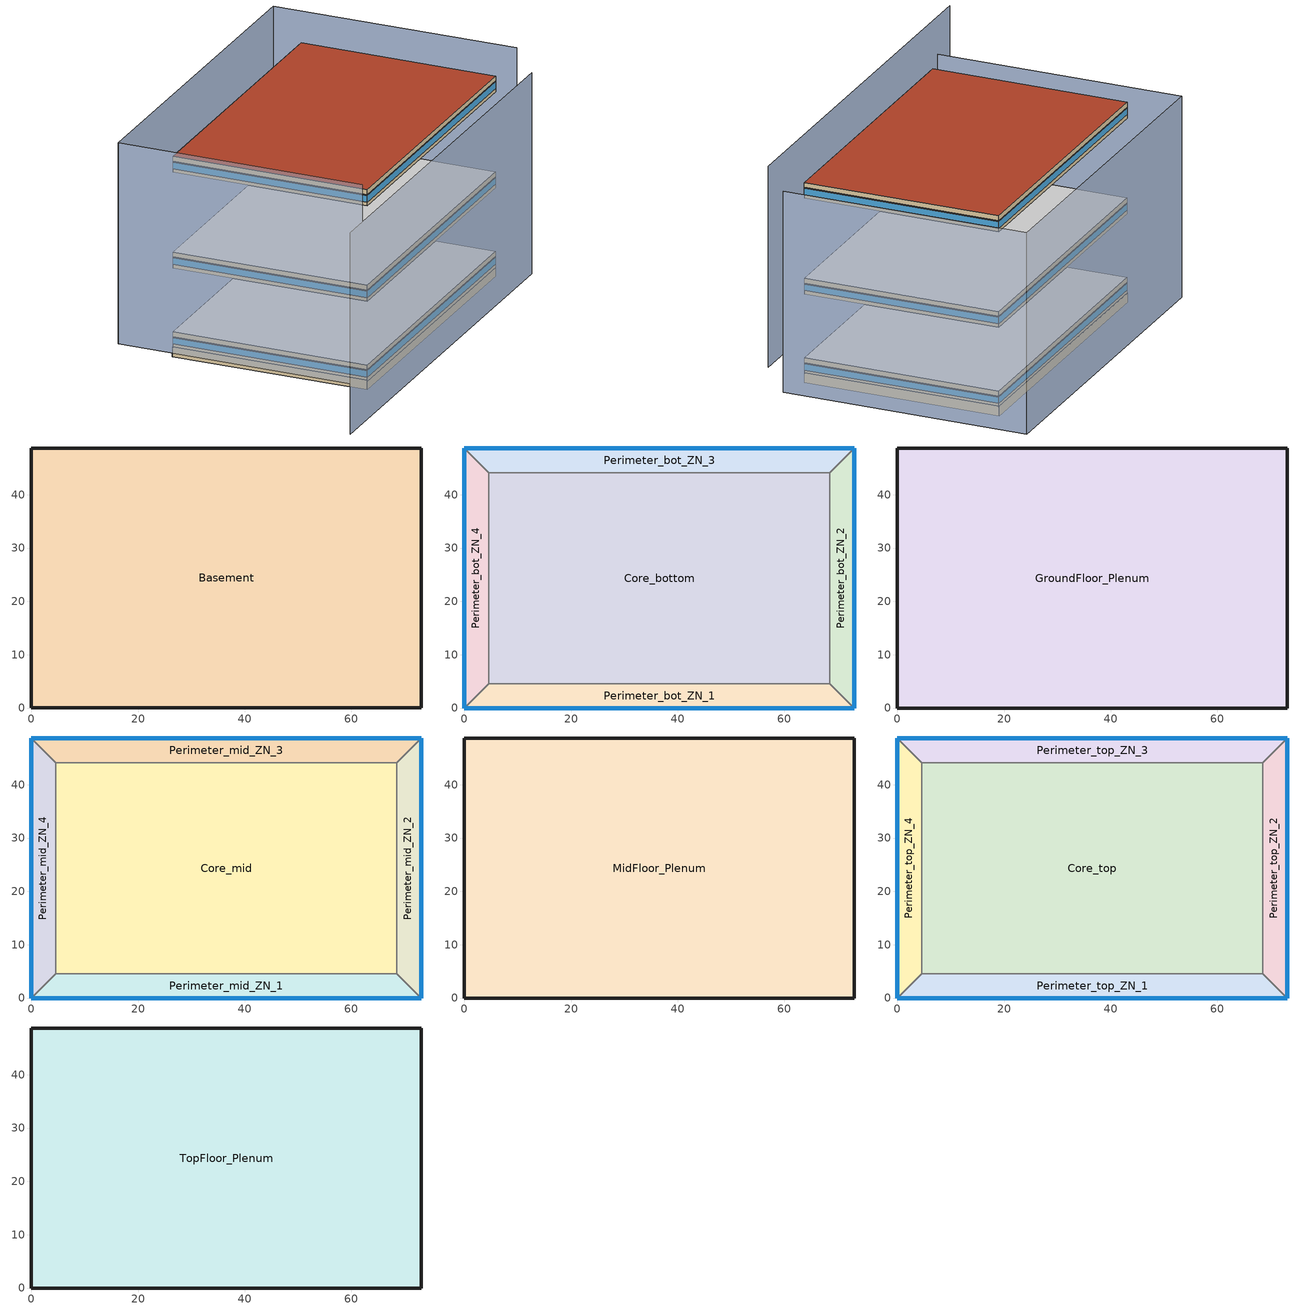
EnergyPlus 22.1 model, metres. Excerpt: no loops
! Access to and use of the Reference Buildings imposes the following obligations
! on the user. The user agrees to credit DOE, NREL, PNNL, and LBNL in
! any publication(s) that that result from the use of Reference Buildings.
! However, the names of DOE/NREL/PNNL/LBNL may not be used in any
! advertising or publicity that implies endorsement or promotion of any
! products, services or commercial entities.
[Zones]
Basement
 floor ground (ext-slab): 73.11,48.78 73.11,0.04 0,0.04 0,48.78 z-2.24
 wall ground (Underground Wall Non-res): 73.11,0.04 73.11,48.78 0,48.78 0,0.04 73.11,0.04 z-2.24:0.2
Core_bottom
 floor to Basement (INT-FLOOR-TOPSIDE): 68.53,44.16 68.53,4.57 4.57,4.57 4.57,44.16 z0
 wall to Perimeter_bot_ZN_2 (int-walls): 68.53,4.57 68.53,44.16 z0:2.74
 wall to Perimeter_bot_ZN_3 (int-walls): 68.53,44.16 4.57,44.16 z0:2.74
 wall to Perimeter_bot_ZN_1 (int-walls): 4.57,4.57 68.53,4.57 z0:2.74
 wall to Perimeter_bot_ZN_4 (int-walls): 4.57,44.16 4.57,4.57 z0:2.74
Perimeter_bot_ZN_1
 floor to Basement (INT-FLOOR-TOPSIDE): 68.53,4.57 73.11,0 0,0 4.57,4.57 z0
 wall outside (Mass Non-res Ext Wall): 0,0 73.11,0 z0:2.74
 wall to Perimeter_bot_ZN_2 (int-walls): 73.11,0 68.53,4.57 z0:2.74
 wall to Perimeter_bot_ZN_4 (int-walls): 4.57,4.57 0,0 z0:2.74
 window (Window Non-res Fixed): 0,0 73.11,0 z0.91:2.5
Perimeter_bot_ZN_2
 floor to Basement (INT-FLOOR-TOPSIDE): 68.53,44.16 73.11,48.74 73.11,0 68.53,4.57 z0
 wall outside (Mass Non-res Ext Wall): 73.11,0 73.11,48.74 z0:2.74
 wall to Perimeter_bot_ZN_3 (int-walls): 73.11,48.74 68.53,44.16 z0:2.74
 window (Window Non-res Fixed): 73.11,0 73.11,48.74 z0.91:2.5
Perimeter_bot_ZN_3
 floor to Basement (INT-FLOOR-TOPSIDE): 4.57,44.16 0,48.74 73.11,48.74 68.53,44.16 z0
 wall outside (Mass Non-res Ext Wall): 73.11,48.74 0,48.74 z0:2.74
 wall to Perimeter_bot_ZN_4 (int-walls): 0,48.74 4.57,44.16 z0:2.74
 window (Window Non-res Fixed): 73.11,48.74 0,48.74 z0.91:2.5
Perimeter_bot_ZN_4
 floor to Basement (INT-FLOOR-TOPSIDE): 4.57,4.57 0,0 0,48.74 4.57,44.16 z0
 wall outside (Mass Non-res Ext Wall): 0,48.74 0,0 z0:2.74
 window (Window Non-res Fixed): 0,48.74 0,0 z0.91:2.5
GroundFloor_Plenum
 floor to Perimeter_bot_ZN_1 (DropCeiling): 4.57,4.57 68.53,4.57 73.11,0 0,0 z2.74
 floor to Perimeter_bot_ZN_2 (DropCeiling): 73.11,48.74 73.11,0 68.53,4.57 68.53,44.16 z2.74
 floor to Perimeter_bot_ZN_3 (DropCeiling): 68.53,44.16 4.57,44.16 0,48.74 73.11,48.74 z2.74
 floor to Perimeter_bot_ZN_4 (DropCeiling): 4.57,44.16 4.57,4.57 0,0 0,48.74 z2.74
 floor to Core_bottom (DropCeiling): 68.53,4.57 4.57,4.57 4.57,44.16 68.53,44.16 z2.74
 wall outside (Mass Non-res Ext Wall): 73.11,0 73.11,48.74 0,48.74 0,0 73.11,0 z2.74:3.96
 ceiling adiabatic (INT-FLOOR-UNDERSIDE): 73.11,0 73.11,48.74 0,48.74 0,0 z3.96
Core_mid
 floor adiabatic (INT-FLOOR-TOPSIDE): 68.53,44.16 68.53,4.57 4.57,4.57 4.57,44.16 z19.82
 wall to Perimeter_mid_ZN_2 (int-walls): 68.53,4.57 68.53,44.16 z19.82:22.56
 wall to Perimeter_mid_ZN_3 (int-walls): 68.53,44.16 4.57,44.16 z19.82:22.56
 wall to Perimeter_mid_ZN_1 (int-walls): 4.57,4.57 68.53,4.57 z19.82:22.56
 wall to Perimeter_mid_ZN_4 (int-walls): 4.57,44.16 4.57,4.57 z19.82:22.56
Perimeter_mid_ZN_1
 floor adiabatic (INT-FLOOR-TOPSIDE): 68.53,4.57 73.11,0 0,0 4.57,4.57 z19.82
 wall outside (Mass Non-res Ext Wall): 0,0 73.11,0 z19.82:22.56
 wall to Perimeter_mid_ZN_2 (int-walls): 73.11,0 68.53,4.57 z19.82:22.56
 wall to Perimeter_mid_ZN_4 (int-walls): 4.57,4.57 0,0 z19.82:22.56
 window (Window Non-res Fixed): 0,0 73.11,0 z20.73:22.32
Perimeter_mid_ZN_2
 floor adiabatic (INT-FLOOR-TOPSIDE): 68.53,44.16 73.11,48.74 73.11,0 68.53,4.57 z19.82
 wall outside (Mass Non-res Ext Wall): 73.11,0 73.11,48.74 z19.82:22.56
 wall to Perimeter_mid_ZN_3 (int-walls): 73.11,48.74 68.53,44.16 z19.82:22.56
 window (Window Non-res Fixed): 73.11,0 73.11,48.74 z20.73:22.32
Perimeter_mid_ZN_3
 floor adiabatic (INT-FLOOR-TOPSIDE): 4.57,44.16 0,48.74 73.11,48.74 68.53,44.16 z19.82
 wall outside (Mass Non-res Ext Wall): 73.11,48.74 0,48.74 z19.82:22.56
 wall to Perimeter_mid_ZN_4 (int-walls): 0,48.74 4.57,44.16 z19.82:22.56
 window (Window Non-res Fixed): 73.11,48.74 0,48.74 z20.73:22.32
Perimeter_mid_ZN_4
 floor adiabatic (INT-FLOOR-TOPSIDE): 4.57,4.57 0,0 0,48.74 4.57,44.16 z19.82
 wall outside (Mass Non-res Ext Wall): 0,48.74 0,0 z19.82:22.56
 window (Window Non-res Fixed): 0,48.74 0,0 z20.73:22.32
MidFloor_Plenum
 floor to Perimeter_mid_ZN_1 (DropCeiling): 73.11,0 0,0 4.57,4.57 68.53,4.57 z22.56
 floor to Perimeter_mid_ZN_2 (DropCeiling): 73.11,0 68.53,4.57 68.53,44.16 73.11,48.74 z22.56
 floor to Perimeter_mid_ZN_3 (DropCeiling): 0,48.74 73.11,48.74 68.53,44.16 4.57,44.16 z22.56
 floor to Perimeter_mid_ZN_4 (DropCeiling): 0,0 0,48.74 4.57,44.16 4.57,4.57 z22.56
 floor to Core_mid (DropCeiling): 68.53,4.57 4.57,4.57 4.57,44.16 68.53,44.16 z22.56
 wall outside (Mass Non-res Ext Wall): 73.11,0 73.11,48.74 0,48.74 0,0 73.11,0 z22.56:23.78
 ceiling adiabatic (INT-FLOOR-UNDERSIDE): 73.11,48.74 0,48.74 0,0 73.11,0 z23.78
Core_top
 floor adiabatic (INT-FLOOR-TOPSIDE): 68.53,44.16 68.53,4.57 4.57,4.57 4.57,44.16 z43.6
 wall to Perimeter_top_ZN_2 (int-walls): 68.53,4.57 68.53,44.16 z43.6:46.34
 wall to Perimeter_top_ZN_3 (int-walls): 68.53,44.16 4.57,44.16 z43.6:46.34
 wall to Perimeter_top_ZN_1 (int-walls): 4.57,4.57 68.53,4.57 z43.6:46.34
 wall to Perimeter_top_ZN_4 (int-walls): 4.57,44.16 4.57,4.57 z43.6:46.34
Perimeter_top_ZN_1
 floor adiabatic (INT-FLOOR-TOPSIDE): 68.53,4.57 73.11,0 0,0 4.57,4.57 z43.6
 wall outside (Mass Non-res Ext Wall): 0,0 73.11,0 z43.6:46.34
 wall to Perimeter_top_ZN_2 (int-walls): 73.11,0 68.53,4.57 z43.6:46.34
 wall to Perimeter_top_ZN_4 (int-walls): 4.57,4.57 0,0 z43.6:46.34
 window (Window Non-res Fixed): 0,0 73.11,0 z44.51:46.1
Perimeter_top_ZN_2
 floor adiabatic (INT-FLOOR-TOPSIDE): 68.53,44.16 73.11,48.74 73.11,0 68.53,4.57 z43.6
 wall outside (Mass Non-res Ext Wall): 73.11,0 73.11,48.74 z43.6:46.34
 wall to Perimeter_top_ZN_3 (int-walls): 73.11,48.74 68.53,44.16 z43.6:46.34
 window (Window Non-res Fixed): 73.11,0 73.11,48.74 z44.51:46.1
Perimeter_top_ZN_3
 floor adiabatic (INT-FLOOR-TOPSIDE): 4.57,44.16 0,48.74 73.11,48.74 68.53,44.16 z43.6
 wall outside (Mass Non-res Ext Wall): 73.11,48.74 0,48.74 z43.6:46.34
 wall to Perimeter_top_ZN_4 (int-walls): 0,48.74 4.57,44.16 z43.6:46.34
 window (Window Non-res Fixed): 73.11,48.74 0,48.74 z44.51:46.1
Perimeter_top_ZN_4
 floor adiabatic (INT-FLOOR-TOPSIDE): 4.57,4.57 0,0 0,48.74 4.57,44.16 z43.6
 wall outside (Mass Non-res Ext Wall): 0,48.74 0,0 z43.6:46.34
 window (Window Non-res Fixed): 0,48.74 0,0 z44.51:46.1
TopFloor_Plenum
 floor to Perimeter_top_ZN_1 (DropCeiling): 73.11,0 0,0 4.57,4.57 68.53,4.57 z46.34
 floor to Perimeter_top_ZN_2 (DropCeiling): 73.11,0 68.53,4.57 68.53,44.16 73.11,48.74 z46.34
 floor to Perimeter_top_ZN_3 (DropCeiling): 0,48.74 73.11,48.74 68.53,44.16 4.57,44.16 z46.34
 floor to Perimeter_top_ZN_4 (DropCeiling): 0,0 0,48.74 4.57,44.16 4.57,4.57 z46.34
 floor to Core_top (DropCeiling): 4.57,44.16 68.53,44.16 68.53,4.57 4.57,4.57 z46.34
 wall outside (Mass Non-res Ext Wall): 73.11,0 73.11,48.74 0,48.74 0,0 73.11,0 z46.34:47.56
 roof outside (IEAD Non-res Roof): 73.11,0 73.11,48.74 0,48.74 0,0 z47.56
shading: -30.09,-9 73,-9 / 85,0 85,61 / 85,61 -3,61 / -3,61 -3,0 z0:50
[Building]
Ref Bldg Large Office Post1980_v1.3_5.0: North Axis {deg}=0; Terrain=City; Loads Convergence Tolerance Value {W}=0.04; Temperature Convergence Tolerance Value {deltaC}=0.2; Solar Distribution=FullInteriorAndExterior; Maximum Number of Warmup Days=25; Minimum Number of Warmup Days=6
[Site:Location]
Toulouse: Latitude {deg}=43.63; Longitude {deg}=1.37; Time Zone {hr}=1; Elevation {m}=153
[SizingPeriod:DesignDay] Day of Month=21; Humidity Condition Type=Wetbulb; Barometric Pressure {Pa}=83328; Rain Indicator=No; Snow Indicator=No; Daylight Saving Time Indicator=No; Solar Model Indicator=ASHRAEClearSky
Name | Month | Day Type | Maximum Dry-Bulb Temperature {C} | Daily Dry-Bulb Temperature Range {deltaC} | Wetbulb or DewPoint at Maximum Dry-Bulb {C} | Wind Speed {m/s} | Wind Direction {deg} | Sky Clearness
ALBUQUERQUE Ann Htg 99.6% Condns DB | 1 | WinterDesignDay | -9 | 0 | -9 | 3.3 | 0 | 0
ALBUQUERQUE Ann Clg .4% Condns WB=>MDB | 7 | SummerDesignDay | 28.3 | 14.1 | 18.5 | 4.4 | 260 | 1
[Site:WaterMainsTemperature]
Calculation Method=CORRELATION; Annual Average Outdoor Air Temperature {C}=13.18; Maximum Difference In Monthly Average Outdoor Air Temperatures {deltaC}=24
[Site:GroundTemperature:BuildingSurface]
19.213, 19.212, 19.191, 19.196, 20.446, 21.39, 21.565, 21.74, 21.83, 19.836, 19.374, 19.272
[Construction]
Mass Non-res Ext Wall: 1IN Stucco, 8IN Concrete HW, Mass NonRes Wall Insulation, 1/2IN Gypsum
IEAD Non-res Roof: Roof Membrane, IEAD NonRes Roof Insulation, Metal Decking
ext-slab: HW CONCRETE, CP02 CARPET PAD
int-walls: 1/2IN Gypsum, 1/2IN Gypsum
INT-FLOOR-TOPSIDE: MAT-CC05 4 HW CONCRETE, CP02 CARPET PAD
INT-FLOOR-UNDERSIDE: CP02 CARPET PAD, MAT-CC05 4 HW CONCRETE
Underground Wall Non-res: 8IN Concrete HW, UGWall NonRes Insulation
Window Non-res Fixed: NonRes Fixed Assembly Window
DropCeiling: Std AC02
InteriorFurnishings: Std Wood 6inch
[Material] Thermal Absorptance=0.9
Name | Roughness | Thickness {m} | Conductivity {W/m-K} | Density {kg/m3} | Specific Heat {J/kg-K} | Solar Absorptance | Visible Absorptance
Mass NonRes Wall Insulation | MediumRough | 0.0248085 | 0.049 | 265 | 836.8 | 0.7 | 0.7
IEAD NonRes Roof Insulation | MediumRough | 0.13395 | 0.049 | 265 | 836.8 | 0.7 | 0.7
UGWall NonRes Insulation | MediumRough | 0.0690384 | 0.049 | 265 | 836.8 | 0.7 | 0.7
Std Wood 6inch | MediumSmooth | 0.15 | 0.12 | 540 | 1210 | 0.7 | 0.7
1/2IN Gypsum | Smooth | 0.0127 | 0.16 | 784.9 | 830 | 0.92 | 0.92
1IN Stucco | Smooth | 0.0253 | 0.6918 | 1858 | 837 | 0.92 | 0.92
8IN CONCRETE HW | Rough | 0.2032 | 1.311 | 2240 | 836.8 | 0.7 | 0.7
HW CONCRETE; MAT-CC05 4 HW CONCRETE | Rough | 0.1016 | 1.311 | 2240 | 836.8 | 0.7 | 0.7
Roof Membrane | VeryRough | 0.0095 | 0.16 | 1121.29 | 1460 | 0.7 | 0.7
Metal Decking | MediumSmooth | 0.0015 | 45.006 | 7680 | 418.4 | 0.7 | 0.3
Std AC02 | MediumSmooth | 0.0127 | 0.057 | 288 | 1339 | 0.7 | 0.2
[WindowMaterial:SimpleGlazingSystem]
NonRes Fixed Assembly Window: U-Factor {W/m2-K}=4.08816; Solar Heat Gain Coefficient=0.36
[Material:NoMass]
CP02 CARPET PAD: Roughness=VeryRough; Thermal Resistance {m2-K/W}=0.2165; Thermal Absorptance=0.9; Solar Absorptance=0.7; Visible Absorptance=0.8
[ShadingProperty:Reflectance] Diffuse Solar Reflectance of Unglazed Part of Shading Surface=0.3; Diffuse Visible Reflectance of Unglazed Part of Shading Surface=0.3; Fraction of Shading Surface That Is Glazed=1; Glazing Construction=Mass Non-res Ext Wall
Name | Shading Surface
 | Shading Surface 1 South
 | Shading Surface 2 East
 | Shading Surface 3 North
 | Shading Surface 4 West
[Zone] Type=1; Floor Area {m2}=autocalculate
Name | Multiplier | Part of Total Floor Area
Basement; Core_bottom; Core_top; Perimeter_bot_ZN_1; Perimeter_bot_ZN_2; Perimeter_bot_ZN_3; Perimeter_bot_ZN_4; Perimeter_top_ZN_1; Perimeter_top_ZN_2; Perimeter_top_ZN_3; Perimeter_top_ZN_4 | 1 | Yes
Core_mid; Perimeter_mid_ZN_1; Perimeter_mid_ZN_2; Perimeter_mid_ZN_3; Perimeter_mid_ZN_4 | 10 | Yes
GroundFloor_Plenum; TopFloor_Plenum | 1 | No
MidFloor_Plenum | 10 | No
[People] Number of People Schedule=BLDG_OCC_SCH; Number of People Calculation Method=Area/Person; Fraction Radiant=0.3; Sensible Heat Fraction=AUTOCALCULATE; Activity Level Schedule=ACTIVITY_SCH; Enable ASHRAE 55 Comfort Warnings=No; Mean Radiant Temperature Calculation Type=ZoneAveraged; Work Efficiency Schedule=WORK_EFF_SCH; Clothing Insulation Calculation Method=ClothingInsulationSchedule; Clothing Insulation Schedule=CLOTHING_SCH; Air Velocity Schedule=AIR_VELO_SCH; Thermal Comfort Model 1 Type=FANGER
Name | Zone or ZoneList or Space or SpaceList | Floor Area per Person {m2/person}
Basement People | Basement | 37.16
Core_bottom People | Core_bottom | 18.58
Core_mid People | Core_mid | 18.58
Core_top People | Core_top | 18.58
Perimeter_bot_ZN_1 People | Perimeter_bot_ZN_1 | 18.58
Perimeter_bot_ZN_2 People | Perimeter_bot_ZN_2 | 18.58
Perimeter_bot_ZN_3 People | Perimeter_bot_ZN_3 | 18.58
Perimeter_bot_ZN_4 People | Perimeter_bot_ZN_4 | 18.58
Perimeter_mid_ZN_1 People | Perimeter_mid_ZN_1 | 18.58
Perimeter_mid_ZN_2 People | Perimeter_mid_ZN_2 | 18.58
Perimeter_mid_ZN_3 People | Perimeter_mid_ZN_3 | 18.58
Perimeter_mid_ZN_4 People | Perimeter_mid_ZN_4 | 18.58
Perimeter_top_ZN_1 People | Perimeter_top_ZN_1 | 18.58
Perimeter_top_ZN_2 People | Perimeter_top_ZN_2 | 18.58
Perimeter_top_ZN_3 People | Perimeter_top_ZN_3 | 18.58
Perimeter_top_ZN_4 People | Perimeter_top_ZN_4 | 18.58
[Lights] Schedule=BLDG_LIGHT_SCH; Design Level Calculation Method=Watts/Area; Watts per Zone Floor Area {W/m2}=16.14; Return Air Fraction=0; Fraction Radiant=0.7; Fraction Visible=0.2; Fraction Replaceable=1; Return Air Fraction Calculated from Plenum Temperature=No
Name | Zone or ZoneList or Space or SpaceList
Basement_Lights | Basement
Core_bottom_Lights | Core_bottom
Core_mid_Lights | Core_mid
Core_top_Lights | Core_top
Perimeter_bot_ZN_1_Lights | Perimeter_bot_ZN_1
Perimeter_bot_ZN_2_Lights | Perimeter_bot_ZN_2
Perimeter_bot_ZN_3_Lights | Perimeter_bot_ZN_3
Perimeter_bot_ZN_4_Lights | Perimeter_bot_ZN_4
Perimeter_mid_ZN_1_Lights | Perimeter_mid_ZN_1
Perimeter_mid_ZN_2_Lights | Perimeter_mid_ZN_2
Perimeter_mid_ZN_3_Lights | Perimeter_mid_ZN_3
Perimeter_mid_ZN_4_Lights | Perimeter_mid_ZN_4
Perimeter_top_ZN_1_Lights | Perimeter_top_ZN_1
Perimeter_top_ZN_2_Lights | Perimeter_top_ZN_2
Perimeter_top_ZN_3_Lights | Perimeter_top_ZN_3
Perimeter_top_ZN_4_Lights | Perimeter_top_ZN_4
[ElectricEquipment] Schedule=BLDG_EQUIP_SCH; Design Level Calculation Method=Watts/Area; Watts per Zone Floor Area {W/m2}=10.76; Fraction Latent=0; Fraction Radiant=0.5; Fraction Lost=0
Name | Zone or ZoneList or Space or SpaceList
Basement_PlugMisc_Equip | Basement
Core_bottom_PlugMisc_Equip | Core_bottom
Core_mid_PlugMisc_Equip | Core_mid
Core_top_PlugMisc_Equip | Core_top
Perimeter_bot_ZN_1_PlugMisc_Equip | Perimeter_bot_ZN_1
Perimeter_bot_ZN_2_PlugMisc_Equip | Perimeter_bot_ZN_2
Perimeter_bot_ZN_3_PlugMisc_Equip | Perimeter_bot_ZN_3
Perimeter_bot_ZN_4_PlugMisc_Equip | Perimeter_bot_ZN_4
Perimeter_mid_ZN_1_PlugMisc_Equip | Perimeter_mid_ZN_1
Perimeter_mid_ZN_2_PlugMisc_Equip | Perimeter_mid_ZN_2
Perimeter_mid_ZN_3_PlugMisc_Equip | Perimeter_mid_ZN_3
Perimeter_mid_ZN_4_PlugMisc_Equip | Perimeter_mid_ZN_4
Perimeter_top_ZN_1_PlugMisc_Equip | Perimeter_top_ZN_1
Perimeter_top_ZN_2_PlugMisc_Equip | Perimeter_top_ZN_2
Perimeter_top_ZN_3_PlugMisc_Equip | Perimeter_top_ZN_3
Perimeter_top_ZN_4_PlugMisc_Equip | Perimeter_top_ZN_4
[Exterior:Lights]
Exterior Facade Lighting: Schedule=ALWAYS_ON; Design Level {W}=61595; Control Option=AstronomicalClock
[Exterior:FuelEquipment]
Elevators: Fuel Use Type=Electricity; Schedule=BLDG_ELEVATORS; Design Level {W}=244444
[ZoneInfiltration:DesignFlowRate] Schedule=INFIL_QUARTER_ON_SCH; Design Flow Rate Calculation Method=Flow/ExteriorArea; Flow per Exterior Surface Area {m3/s-m2}=0.001133; Constant Term Coefficient=1; Temperature Term Coefficient=0; Velocity Term Coefficient=0; Velocity Squared Term Coefficient=0
Name | Zone or ZoneList
GroundFloor_Plenum_Infiltration | GroundFloor_Plenum
MidFloor_Plenum_Infiltration | MidFloor_Plenum
Perimeter_bot_ZN_1_Infiltration | Perimeter_bot_ZN_1
Perimeter_bot_ZN_2_Infiltration | Perimeter_bot_ZN_2
Perimeter_bot_ZN_3_Infiltration | Perimeter_bot_ZN_3
Perimeter_bot_ZN_4_Infiltration | Perimeter_bot_ZN_4
Perimeter_mid_ZN_1_Infiltration | Perimeter_mid_ZN_1
Perimeter_mid_ZN_2_Infiltration | Perimeter_mid_ZN_2
Perimeter_mid_ZN_3_Infiltration | Perimeter_mid_ZN_3
Perimeter_mid_ZN_4_Infiltration | Perimeter_mid_ZN_4
Perimeter_top_ZN_1_Infiltration | Perimeter_top_ZN_1
Perimeter_top_ZN_2_Infiltration | Perimeter_top_ZN_2
Perimeter_top_ZN_3_Infiltration | Perimeter_top_ZN_3
Perimeter_top_ZN_4_Infiltration | Perimeter_top_ZN_4
TopFloor_Plenum_Infiltration | TopFloor_Plenum
[InternalMass] Construction=InteriorFurnishings
Name | Zone or ZoneList | Surface Area {m2}
Basement Internal Mass | Basement | 7126.21
Core_bottom Internal Mass | Core_bottom | 5064.65
Core_mid Internal Mass | Core_mid | 5064.65
Core_top Internal Mass | Core_top | 5064.65
Perimeter_bot_ZN_1 Internal Mass | Perimeter_bot_ZN_1 | 626.8394
Perimeter_bot_ZN_2 Internal Mass | Perimeter_bot_ZN_2 | 403.9503
Perimeter_bot_ZN_3 Internal Mass | Perimeter_bot_ZN_3 | 626.8257
Perimeter_bot_ZN_4 Internal Mass | Perimeter_bot_ZN_4 | 403.9503
Perimeter_mid_ZN_1 Internal Mass | Perimeter_mid_ZN_1 | 626.8394
Perimeter_mid_ZN_2 Internal Mass | Perimeter_mid_ZN_2 | 403.9503
Perimeter_mid_ZN_3 Internal Mass | Perimeter_mid_ZN_3 | 626.8257
Perimeter_mid_ZN_4 Internal Mass | Perimeter_mid_ZN_4 | 403.9503
Perimeter_top_ZN_1 Internal Mass | Perimeter_top_ZN_1 | 626.8394
Perimeter_top_ZN_2 Internal Mass | Perimeter_top_ZN_2 | 403.9503
Perimeter_top_ZN_3 Internal Mass | Perimeter_top_ZN_3 | 626.8257
Perimeter_top_ZN_4 Internal Mass | Perimeter_top_ZN_4 | 403.9503
[AvailabilityManager:NightCycle] Applicability Schedule=ALWAYS_ON; Fan Schedule=HVACOperationSchd; Control Type=CycleOnAny; Thermostat Tolerance {deltaC}=1; Cycling Run Time Control Type=FixedRunTime; Cycling Run Time {s}=1800
VAV_1 Availability Manager; VAV_2 Availability Manager; VAV_3 Availability Manager; VAV_5 Availability Manager
[AirLoopHVAC:ReturnPlenum]
Name | Zone
VAV_2 Return Plenum | MidFloor_Plenum
VAV_1 Return Plenum | GroundFloor_Plenum
VAV_3 Return Plenum | TopFloor_Plenum
[UtilityCost:Tariff]
Name | Output Meter | Conversion Factor Choice | Demand Window Length | Monthly Charge or Variable | Group
PubServColorado_SG_SecondaryGeneral | Electricity:Facility | kWh | HalfHour | 15.3 | Comm Elect
PubServColorado_C_CommercialService | Electricity:Facility | kWh | HalfHour | 6.6 | Comm Elect
CO_EIAMonthlyRateGas | NaturalGas:Facility | MCF |  | 0 | Comm Gas
[UtilityCost:Charge:Simple] Season=Annual
Name | Utility Cost Charge Simple | Tariff | Source Variable | Category Variable | Cost per Unit Value or Variable
 | AnnualEnergyCharge | PubServColorado_SG_SecondaryGeneral | totalEnergy | EnergyCharges | 0.0165
 | AnnualIncentiveCostCharge | PubServColorado_SG_SecondaryGeneral | totalEnergy | EnergyCharges | 0.0021
 | AnnualEnergyCostCharge | PubServColorado_SG_SecondaryGeneral | totalEnergy | EnergyCharges | 0.0083
 | AnnualEnergyCostCharge | PubServColorado_SG_SecondaryGeneral | totalDemand | EnergyCharges | 12.55
 | taxoffourPtNinePercent | PubServColorado_SG_SecondaryGeneral | SubTotal | Taxes | 0.049
 | AnnualEnergyCharge | PubServColorado_C_CommercialService | totalEnergy | EnergyCharges | 0.0602
 | AnnualIncentiveCharge | PubServColorado_C_CommercialService | totalEnergy | EnergyCharges | 0.0021
 | AnnualEnergyCostCharge | PubServColorado_C_CommercialService | totalEnergy | EnergyCharges | 0.0082
 | taxoffourPtNinePercent | PubServColorado_C_CommercialService | SubTotal | Taxes | 0.049
 | MonthlyRateGasCharge | CO_EIAMonthlyRateGas | totalEnergy | EnergyCharges | CO_MonthlyGasRates
 | TaxoffourPtNinePercent | CO_EIAMonthlyRateGas | SubTotal | Taxes | 0.049
[UtilityCost:Qualify] Variable=TotalDemand; Threshold Value or Variable=25; Season=Annual; Threshold Test=Count
Name | Utility Cost Qualify | Tariff | Qualify Type | Number of Months
 | MinDemand25kw | PubServColorado_SG_SecondaryGeneral | Minimum | 12
 | MaxDemand25kw | PubServColorado_C_CommercialService | Maximum | 1
[UtilityCost:Variable]
CO_MonthlyGasRates: Tariff=CO_EIAMonthlyRateGas; Variable Type=Currency; January Value=6.88; February Value=6.66; March Value=7.3; April Value=7.15; May Value=7.42; June Value=7.85; July Value=8.05; August Value=7.99; September Value=7.58; October Value=7.28; November Value=6.92; December Value=6.68
[Schedule:Compact]
ALWAYS_ON: Through: 12/31, For: AllDays, Until: 24:00, 1
BLDG_ELEVATORS: Through: 12/31, For: AllDays, Until: 04:00, 0.05, Until: 05:00, 0.1, Until: 06:00, 0.2, Until: 07:00, 0.4, Until: 09:00, 0.5, Until: 10:00, 0.35, Until: 16:00, 0.15, Until: 17:00, 0.35, Until: 19:00, 0.5, Until: 21:00, 0.4, Until: 22:00, 0.3, Until: 23:00, 0.2, Until: 24:00, 0.1
INFIL_QUARTER_ON_SCH: Through: 12/31, For: Weekdays SummerDesignDay, Until: 06:00, 1, Until: 22:00, 0.25, Until: 24:00, 1, For: Saturday WinterDesignDay, Until: 06:00, 1, Until: 18:00, 0.25, Until: 24:00, 1, For: Sunday Holidays AllOtherDays, Until: 24:00, 1
BLDG_OCC_SCH: Through: 12/31, For: SummerDesignDay, Until: 06:00, 0, Until: 22:00, 1, Until: 24:00, 0.05, For: Weekdays, Until: 06:00, 0, Until: 07:00, 0.1, Until: 08:00, 0.2, Until: 12:00, 0.95, Until: 13:00, 0.5, Until: 17:00, 0.95, Until: 18:00, 0.7, Until: 20:00, 0.4, Until: 22:00, 0.1, Until: 24:00, 0.05, For: Saturday, Until: 06:00, 0, Until: 08:00, 0.1, Until: 14:00, 0.5, Until: 17:00, 0.1, Until: 24:00, 0, For: AllOtherDays, Until: 24:00, 0
BLDG_LIGHT_SCH: Through: 12/31, For: Weekdays, Until: 05:00, 0.05, Until: 07:00, 0.1, Until: 08:00, 0.3, Until: 17:00, 0.9, Until: 18:00, 0.7, Until: 20:00, 0.5, Until: 22:00, 0.3, Until: 23:00, 0.1, Until: 24:00, 0.05, For: Saturday, Until: 06:00, 0.05, Until: 08:00, 0.1, Until: 14:00, 0.5, Until: 17:00, 0.15, Until: 24:00, 0.05, For: SummerDesignDay, Until: 24:00, 1, For: WinterDesignDay, Until: 24:00, 0, For: AllOtherDays, Until: 24:00, 0.05
BLDG_EQUIP_SCH: Through: 12/31, For: Weekdays, Until: 08:00, 0.4, Until: 12:00, 0.9, Until: 13:00, 0.8, Until: 17:00, 0.9, Until: 18:00, 0.8, Until: 20:00, 0.6, Until: 22:00, 0.5, Until: 24:00, 0.4, For: Saturday, Until: 06:00, 0.3, Until: 08:00, 0.4, Until: 14:00, 0.5, Until: 17:00, 0.35, Until: 24:00, 0.3, For: SummerDesignDay, Until: 24:00, 1, For: WinterDesignDay, Until: 24:00, 0, For: AllOtherDays, Until: 24:00, 0.3
ACTIVITY_SCH: Through: 12/31, For: AllDays, Until: 24:00, 120
WORK_EFF_SCH: Through: 12/31, For: AllDays, Until: 24:00, 0
AIR_VELO_SCH: Through: 12/31, For: AllDays, Until: 24:00, 0.2
CLOTHING_SCH: Through: 04/30, For: AllDays, Until: 24:00, 1, Through: 09/30, For: AllDays, Until: 24:00, 0.5, Through: 12/31, For: AllDays, Until: 24:00, 1
HVACOperationSchd: Through: 12/31, For: Weekdays SummerDesignDay, Until: 06:00, 0, Until: 22:00, 1, Until: 24:00, 0, For: Saturday WinterDesignDay, Until: 06:00, 0, Until: 18:00, 1, Until: 24:00, 0, For: AllOtherDays, Until: 24:00, 0
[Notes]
DOE Commercial Reference Building
Large office, post-1980 construction
EnergyPlus Version 5.0
ASHRAE Standards 90.1-1989 and 62-1999
Description:  12 story plus basement, office building.
Form:         Area = 46,320 m2 (498,588 ft2); Number of Stories = 12; Shape = rectangle, Aspect ratio = 1.5
Envelope:     Envelope thermal properties vary with climate according to ASHRAE Standard 90.1-1989.
Opaque constructions: mass walls; built-up flat roof (insulation above deck); slab-on-grade floor
Windows: window-to-wall ratio = 38.0%, equal distribution of windows
Infiltration in perimeter zones only
= 1.5 cfm/ft2 above grade wall area at 0.3 in wc (75 Pa) adjusted to 0.016 in wc (4 Pa).
25% of full value when ventilation system on.
HVAC:         2 water-cooled chillers, VAV with reheat and plenum zones
Economizer per 90.1-2004
Int. gains:   lights = 16.14 W/m2 (1.5 W/ft2) (building area method);
elec. plug loads = 10.76 W/m2 (1.0 W/ft2)
gas plug load = 0 W/m2 (0 W/ft2)
people = 2,397 total, 5.38/100 m2 (5.0/1000 ft2); basement 2.69/100 m2 (2.5/1000 ft2)
elevators = 12 @ 25 HP each, 91% motor efficiency, motor heat exhausted directly
Detached Shading:               None
Daylight:                       None
Natural Ventilation:            None
Zonal Equipment:                None
Air Primary Loops:              VAV WITH REHEAT
Plant Loops:                    SHWSys1, HeatSys1, CoolSys1, TowerWaterSys
System Equipment Autosize:      Yes
Purchased Cooling:              None
Purchased Heating:              None
Coils:                          Coil:Cooling:Water; Coil:Heating:Water
Pumps:                          Yes
Boilers:                        Boiler:HotWater (gas-fired)
Chillers:                       Chiller:Electric:ReformulatedEIR (water-cooled)
Reference citation for the Commercial Reference Buildings:
Deru, M.; Field, K.; Studer, D.; Benne, K.; Griffith, B.; Torcellini, P;
Halverson, M.; Winiarski, D.; Liu, B.; Rosenberg, M.; Huang, J.;
Yazdanian, M.; Crawley, D. (2010).
U.S. Department of Energy Commercial Reference Building Models of the National Building Stock.
Washington, DC: U.S. Department of Energy, Energy Efficiency and
Renewable Energy, Office of Building Technologies.
***GENERAL SIMULATION PARAMETERS***
Number of Zones: 19
